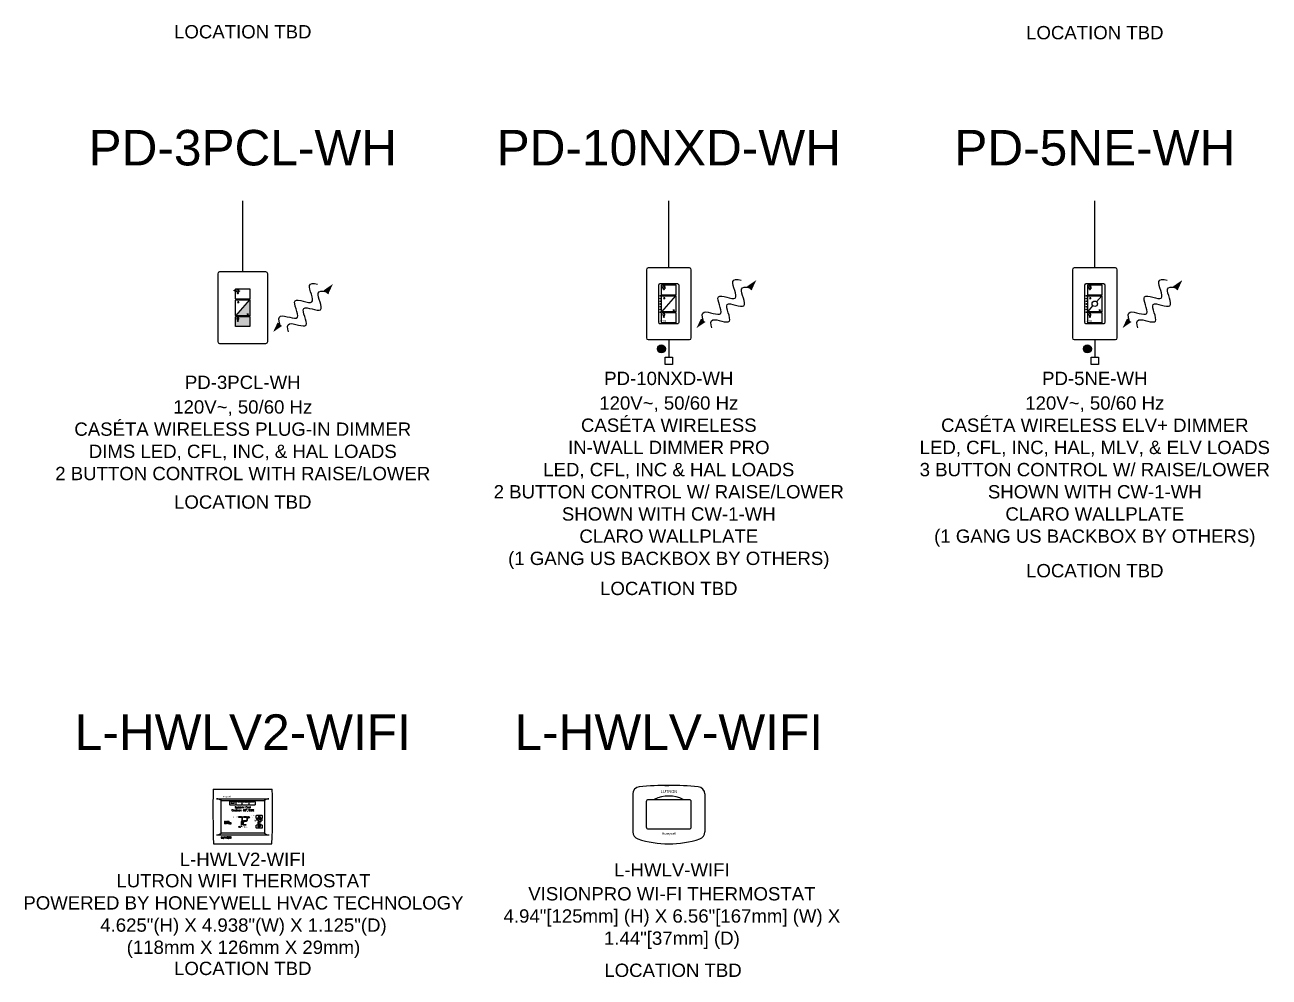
# Model space of a CAD drawing. Header units: inches. Extents: x 0.3 to 10.2, y 0.6 to 15.1.
# Drawn here: x 0.68 to 9.44, y 0.64 to 7.34 of the extents above; entities that cross this region are included whole.
import ezdxf
from ezdxf.enums import TextEntityAlignment as Align

# ---------------------------------------------------------------- set-up
doc = ezdxf.new("R2010")
doc.units = ezdxf.units.IN
doc.header["$MEASUREMENT"] = 0
for name, color, linetype in [('Device', 7, 'Continuous'), ('Lutron_Description', 7, 'Continuous'), ('Lutron_Location', 5, 'Continuous'), ('Lutron_Part_Number', 1, 'Continuous'), ('Lutron_Wiring', 7, 'Continuous'), ('TITLE_BLOCK', 7, 'Continuous')]:
    doc.layers.add(name, color=color, linetype=linetype)
doc.styles.add('_ARIAL', font='arial.ttf', dxfattribs={"height": 0.09375})
doc.styles.add('ARIAL', font='arial.ttf')
doc.styles.add('ROMAND', font='romand__.ttf')

# ---------------------------------------------------------------- blocks, each defined once
blk = doc.blocks.new('Talking-Listening')
at = {"layer": 'Device'}
for points in [[(0.3965, 0.1244), (0.4587, 0.1669), (0.4274, 0.0993)], [(0.0999, -0.1287), (0.0377, -0.1712), (0.069, -0.1036)]]:
    blk.add_hatch(color=256, dxfattribs=at).paths.add_polyline_path(points)
blk.add_line((0.3964, 0.1243), (0.4274, 0.0994))
for points in [[(0.0844, -0.1162), (0.0755, -0.0867), (0.0706, -0.0272), (0.2697, -0.1258), (0.1279, 0.1096), (0.3714, -0.0178), (0.261, 0.175), (0.3207, 0.1737), (0.3507, 0.1665)], [(0.1457, -0.1708), (0.1367, -0.1414), (0.1319, -0.0819), (0.331, -0.1805), (0.1892, 0.0549), (0.4326, -0.0725), (0.3223, 0.1203), (0.382, 0.119), (0.412, 0.1118)]]:
    blk.add_open_spline(points, degree=3, knots=[0.0449363, 0.0449363, 0.0449363, 0.0449363, 0.1179439, 0.2358877, 0.3538316, 0.4717754, 0.5897193, 0.6627269, 0.6627269, 0.6627269, 0.6627269], dxfattribs=at)
blk = doc.blocks.new('*U124')
blk.add_circle((0, 0), 0.00248)
blk = doc.blocks.new('*U123')
at = {"layer": 'Device', "color": 0, "linetype": 'ByBlock', "lineweight": -2}
for p in [(0, 0.114), (0, 0.095), (0, 0.076), (0, 0.057), (0, 0.038), (0, 0.019), (0, 0)]:
    blk.add_blockref('*U124', p, dxfattribs=at)
blk = doc.blocks.new('WireTypeBlock InputPower')
blk.add_lwpolyline([(0.04, 0.03), (0.04, 0.11), (-0.04, 0.11), (-0.04, 0.03)], close=True)
blk = doc.blocks.new('2#12AWG')
at = {"linetype": 'Continuous'}
h = blk.add_hatch(color=7, dxfattribs=at)
edge = h.paths.add_edge_path()
edge.add_arc((0, 0.079), 0.0494, 0, 360)
at = {"color": 7}
blk.add_circle((0, 0.079), 0.0541, dxfattribs=at)
blk = doc.blocks.new('*U127')
blk.add_circle((0, 0), 0.00248)
blk = doc.blocks.new('*U126')
at = {"layer": 'Device', "color": 0, "linetype": 'ByBlock', "lineweight": -2}
for p in [(0, 0.114), (0, 0.095), (0, 0.076), (0, 0.057), (0, 0.038), (0, 0.019), (0, 0)]:
    blk.add_blockref('*U127', p, dxfattribs=at)

msp = doc.modelspace()

# ---------------------------------------------------------------- hatches: boundary and pattern name
at = {"layer": 'Device'}
h = msp.add_hatch(color=8, dxfattribs=at)
h.dxf.hatch_style = 1
h.paths.add_polyline_path([(2.2603, 5.4072, 0.214888), (2.2596, 5.4088), (2.1605, 5.2967, 0.198912), (2.162, 5.2961), (2.2582, 5.2961, 0.414214), (2.2603, 5.2982)])
h.paths.add_polyline_path([(2.2416, 5.3106), (2.2513, 5.3106), (2.2465, 5.3008)], flags=0)
h.paths.add_polyline_path([(2.2513, 5.3106), (2.2416, 5.3106), (2.2465, 5.3008)], flags=16)
h.paths.add_polyline_path([(2.2603, 5.2898, 0.414214), (2.2582, 5.2919), (2.162, 5.2919, 0.414214), (2.1599, 5.2898), (2.1599, 5.2217, 0.414214), (2.162, 5.2195), (2.2582, 5.2195, 0.414214), (2.2603, 5.2217)])
h.paths.add_polyline_path([(2.1734, 5.2601), (2.1771, 5.2601), (2.1771, 5.261), (2.1734, 5.261)], flags=16)
h.paths.add_polyline_path([(2.1786, 5.2691), (2.1786, 5.2625, -0.414214), (2.1772, 5.2611), (2.1734, 5.2611, -0.414214), (2.172, 5.2625), (2.172, 5.2691, -4.267074)], flags=16)
h.paths.add_polyline_path([(2.1771, 5.26), (2.1771, 5.259), (2.1771, 5.258), (2.1765, 5.258, -1), (2.1741, 5.258), (2.1734, 5.258), (2.1734, 5.2589), (2.1734, 5.26)], flags=16)
h.paths.add_polyline_path([(2.172, 5.2691), (2.172, 5.2625, 0.414214), (2.1734, 5.2611), (2.1772, 5.2611, 0.414214), (2.1786, 5.2625), (2.1786, 5.2691, 4.267074)], flags=0)
h = msp.add_hatch(color=8, dxfattribs=at)
h.dxf.hatch_style = 1
h.paths.add_polyline_path([(2.2513, 5.3106), (2.2416, 5.3106), (2.2465, 5.3008)])
h.paths.add_polyline_path([(2.172, 5.2691), (2.172, 5.2625, 0.414214), (2.1734, 5.2611), (2.1772, 5.2611, 0.414214), (2.1786, 5.2625), (2.1786, 5.2691, 4.267074)])
h.paths.add_polyline_path([(2.1771, 5.261), (2.1734, 5.261), (2.1734, 5.2601), (2.1771, 5.2601)])
h.paths.add_polyline_path([(2.1771, 5.26), (2.1734, 5.26), (2.1734, 5.259), (2.1771, 5.259)])
h.paths.add_polyline_path([(2.1771, 5.2589), (2.1734, 5.2589), (2.1734, 5.258), (2.1771, 5.258)])
h.paths.add_polyline_path([(2.1765, 5.258), (2.1741, 5.258, 1)])

# ---------------------------------------------------------------- linework, layer by layer
msp.add_lwpolyline([(2.2101, 5.6049), (2.2101, 6.1049)])
at = {"layer": 'Device', "color": 7}
for p, q in [((5.0521, 5.6199), (5.0521, 5.1416)), ((5.0521, 5.6199), (5.0521, 5.6199)), ((5.3551, 5.6327), (5.065, 5.6327)), ((5.368, 5.1416), (5.368, 5.6201)), ((8.0521, 5.6199), (8.0521, 5.1416)), ((8.0521, 5.6199), (8.0521, 5.6199)), ((8.3551, 5.6327), (8.065, 5.6327)), ((8.368, 5.1416), (8.368, 5.6201)), ((2.0337, 5.5921), (2.0337, 5.1138)), ((2.0337, 5.5921), (2.0337, 5.5921)), ((2.3736, 5.6049), (2.0465, 5.6049)), ((2.3864, 5.1138), (2.3864, 5.5923)), ((2.0465, 5.101), (2.3736, 5.101)), ((5.065, 5.1288), (5.3551, 5.1288)), ((8.065, 5.1288), (8.3551, 5.1288)), ((2.0583, 1.6267), (2.0583, 1.6163)), ((2.0611, 1.6268), (2.0585, 1.6268)), ((2.0585, 1.6161), (2.0672, 1.6161)), ((2.0612, 1.6186), (2.0612, 1.6267)), ((2.0672, 1.6184), (2.0614, 1.6184)), ((2.0673, 1.6163), (2.0673, 1.6183)), ((2.0674, 1.6267), (2.0674, 1.62)), ((2.0675, 1.6268), (2.0701, 1.6268)), ((2.0703, 1.6267), (2.0703, 1.6201)), ((2.0763, 1.6267), (2.0763, 1.6201)), ((2.0791, 1.6268), (2.0765, 1.6268)), ((2.0792, 1.6267), (2.0792, 1.62)), ((2.0798, 1.6247), (2.0798, 1.6266)), ((2.08, 1.6268), (2.0908, 1.6268)), ((2.0838, 1.6245), (2.08, 1.6245)), ((2.0839, 1.6163), (2.0839, 1.6244)), ((2.0867, 1.6162), (2.0841, 1.6162)), ((2.0868, 1.6244), (2.0868, 1.6163)), ((2.0908, 1.6245), (2.087, 1.6245)), ((2.0909, 1.6266), (2.0909, 1.6247)), ((2.0915, 1.6267), (2.0915, 1.6163)), ((2.0916, 1.6268), (2.0991, 1.6268)), ((2.0916, 1.6162), (2.0941, 1.6162)), ((2.0941, 1.6245), (2.0941, 1.6223)), ((2.0942, 1.6163), (2.0942, 1.6201)), ((2.0981, 1.6246), (2.0943, 1.6246)), ((2.0943, 1.6221), (2.0983, 1.6221)), ((2.0943, 1.6203), (2.0987, 1.6203)), ((2.101, 1.6162), (2.103, 1.6162)), ((2.1173, 1.6266), (2.1173, 1.6163)), ((2.1205, 1.6268), (2.1174, 1.6268)), ((2.1174, 1.6162), (2.12, 1.6162)), ((2.1201, 1.6163), (2.1201, 1.6225)), ((2.1204, 1.6226), (2.1256, 1.6162)), ((2.1258, 1.6202), (2.1206, 1.6267)), ((2.1257, 1.6162), (2.1289, 1.6162)), ((2.1261, 1.6267), (2.1261, 1.6203)), ((2.1289, 1.6268), (2.1262, 1.6268)), ((2.129, 1.6163), (2.129, 1.6267))]:
    msp.add_line(p, q, dxfattribs=at)
at = {"layer": 'Device'}
for p, q in [((5.1605, 5.3245), (5.2596, 5.4366)), ((8.2228, 5.3949), (8.2596, 5.4366)), ((2.1605, 5.2967), (2.2596, 5.4088)), ((2.1781, 5.3999), (2.1732, 5.3902)), ((2.1732, 5.3902), (2.183, 5.3902)), ((2.1781, 5.3999), (2.183, 5.3902)), ((5.1781, 5.4277), (5.1733, 5.418)), ((5.1733, 5.418), (5.183, 5.418)), ((5.1781, 5.4277), (5.183, 5.418)), ((8.1605, 5.3245), (8.1973, 5.3661)), ((8.1781, 5.4277), (8.1733, 5.418)), ((8.1733, 5.418), (8.183, 5.418)), ((8.1781, 5.4277), (8.183, 5.418)), ((2.2465, 5.3008), (2.2416, 5.3106)), ((2.2416, 5.3106), (2.2513, 5.3106)), ((2.2465, 5.3008), (2.2513, 5.3106)), ((5.2465, 5.3286), (5.2416, 5.3384)), ((5.2416, 5.3384), (5.2513, 5.3384)), ((5.2465, 5.3286), (5.2513, 5.3384)), ((8.2465, 5.3286), (8.2416, 5.3384)), ((8.2416, 5.3384), (8.2513, 5.3384)), ((8.2465, 5.3286), (8.2513, 5.3384)), ((5.1784, 5.2473), (5.1784, 5.2392)), ((5.2418, 5.2473), (5.2418, 5.2392)), ((8.1784, 5.2473), (8.1784, 5.2392)), ((8.2418, 5.2473), (8.2418, 5.2392)), ((4.9561, 1.9283), (4.9561, 1.6609)), ((5.1831, 1.9892), (5.2101, 1.9893)), ((5.464, 1.9283), (5.464, 1.6609))]:
    msp.add_line(p, q, dxfattribs=at)
for points in [[(5.1491, 5.5225), (5.2712, 5.5225, -0.414214), (5.2797, 5.514), (5.2797, 5.2478, -0.414214), (5.2712, 5.2392), (5.1491, 5.2392, -0.414214), (5.1405, 5.2478), (5.1405, 5.514, -0.414214)], [(8.1491, 5.5225), (8.2712, 5.5225, -0.414214), (8.2797, 5.514), (8.2797, 5.2478, -0.414214), (8.2712, 5.2392), (8.1491, 5.2392, -0.414214), (8.1405, 5.2478), (8.1405, 5.514, -0.414214)], [(2.162, 5.4866), (2.2582, 5.4866, -0.414214), (2.2603, 5.4844), (2.2603, 5.4153, -0.414214), (2.2582, 5.4131), (2.162, 5.4131, -0.414214), (2.1599, 5.4153), (2.1599, 5.4844, -0.414214)], [(2.172, 5.4638), (2.172, 5.4572, 0.414214), (2.1734, 5.4557), (2.1772, 5.4557, 0.414214), (2.1786, 5.4572), (2.1786, 5.4638, 4.267074)], [(5.162, 5.5144), (5.2582, 5.5144, -0.414214), (5.2604, 5.5122), (5.2604, 5.4431, -0.414214), (5.2582, 5.4409), (5.162, 5.4409, -0.414214), (5.1599, 5.4431), (5.1599, 5.5122, -0.414214)], [(5.162, 5.4371), (5.2582, 5.4371, -0.414214), (5.2604, 5.435), (5.2604, 5.326, -0.414214), (5.2582, 5.3239), (5.162, 5.3239, -0.414214), (5.1599, 5.326), (5.1599, 5.435, -0.414214)], [(5.172, 5.4916), (5.172, 5.485, 0.414214), (5.1734, 5.4835), (5.1772, 5.4835, 0.414214), (5.1786, 5.485), (5.1786, 5.4916, 4.267074)], [(8.162, 5.5144), (8.2582, 5.5144, -0.414214), (8.2604, 5.5122), (8.2604, 5.4431, -0.414214), (8.2582, 5.4409), (8.162, 5.4409, -0.414214), (8.1599, 5.4431), (8.1599, 5.5122, -0.414214)], [(8.162, 5.4371), (8.2582, 5.4371, -0.414214), (8.2604, 5.435), (8.2604, 5.326, -0.414214), (8.2582, 5.3239), (8.162, 5.3239, -0.414214), (8.1599, 5.326), (8.1599, 5.435, -0.414214)], [(8.172, 5.4916), (8.172, 5.485, 0.414214), (8.1734, 5.4835), (8.1772, 5.4835, 0.414214), (8.1786, 5.485), (8.1786, 5.4916, 4.267074)], [(2.162, 5.4093), (2.2582, 5.4093, -0.414214), (2.2603, 5.4072), (2.2603, 5.2982, -0.414214), (2.2582, 5.2961), (2.162, 5.2961, -0.414214), (2.1599, 5.2982), (2.1599, 5.4072, -0.414214)], [(2.162, 5.2919), (2.2582, 5.2919, -0.414214), (2.2603, 5.2898), (2.2603, 5.2217, -0.414214), (2.2582, 5.2195), (2.162, 5.2195, -0.414214), (2.1599, 5.2217), (2.1599, 5.2898, -0.414214)], [(2.172, 5.2691), (2.172, 5.2625, 0.414214), (2.1734, 5.2611), (2.1772, 5.2611, 0.414214), (2.1786, 5.2625), (2.1786, 5.2691, 4.267074)], [(5.162, 5.3197), (5.2582, 5.3197, -0.414214), (5.2604, 5.3176), (5.2604, 5.2495, -0.414214), (5.2582, 5.2473), (5.162, 5.2473, -0.414214), (5.1599, 5.2495), (5.1599, 5.3176, -0.414214)], [(5.172, 5.2969), (5.172, 5.2903, 0.414214), (5.1734, 5.2889), (5.1772, 5.2889, 0.414214), (5.1786, 5.2903), (5.1786, 5.2969, 4.267074)], [(8.162, 5.3197), (8.2582, 5.3197, -0.414214), (8.2604, 5.3176), (8.2604, 5.2495, -0.414214), (8.2582, 5.2473), (8.162, 5.2473, -0.414214), (8.1599, 5.2495), (8.1599, 5.3176, -0.414214)], [(8.172, 5.2969), (8.172, 5.2903, 0.414214), (8.1734, 5.2889), (8.1772, 5.2889, 0.414214), (8.1786, 5.2903), (8.1786, 5.2969, 4.267074)], [(2.1236, 1.8766), (2.156, 1.8766, -0.414214), (2.1611, 1.8715), (2.1611, 1.8548, -0.414214), (2.156, 1.8497), (2.1236, 1.8497, -0.414214), (2.1186, 1.8548), (2.1186, 1.8715, -0.414214)], [(2.1691, 1.8766), (2.1988, 1.8766, -0.414214), (2.2039, 1.8715), (2.2039, 1.8548, -0.414214), (2.1988, 1.8497), (2.1691, 1.8497, -0.414214), (2.164, 1.8548), (2.164, 1.8715, -0.414214)], [(2.212, 1.8766), (2.2473, 1.8766, -0.414214), (2.2523, 1.8715), (2.2523, 1.8548, -0.414214), (2.2473, 1.8497), (2.212, 1.8497, -0.414214), (2.2069, 1.8548), (2.2069, 1.8715, -0.414214)], [(2.2602, 1.8766), (2.2926, 1.8766, -0.414214), (2.2976, 1.8715), (2.2976, 1.8548, -0.414214), (2.2926, 1.8497), (2.2602, 1.8497, -0.414214), (2.2551, 1.8548), (2.2551, 1.8715, -0.414214)], [(5.0684, 1.8906), (5.3518, 1.8906, -0.414214), (5.3659, 1.8765), (5.3659, 1.6939, -0.414214), (5.3518, 1.6798), (5.0684, 1.6798, -0.414214), (5.0542, 1.6939), (5.0542, 1.8765, -0.414214)], [(2.31, 1.7791), (2.3424, 1.7791, -0.414214), (2.3474, 1.774), (2.3474, 1.7601, -0.414214), (2.3424, 1.7551), (2.31, 1.7551, -0.414214), (2.3049, 1.7601), (2.3049, 1.774, -0.414214)], [(2.31, 1.7113), (2.3424, 1.7113, -0.414214), (2.3474, 1.7063), (2.3474, 1.6923, -0.414214), (2.3424, 1.6873), (2.31, 1.6873, -0.414214), (2.3049, 1.6923), (2.3049, 1.7063, -0.414214)]]:
    msp.add_lwpolyline(points, format="xyb", close=True, dxfattribs=at)
for points in [[(2.1628, 5.4702), (2.1628, 5.4707), (2.1666, 5.4707), (2.1666, 5.4702)], [(2.1666, 5.4614), (2.1662, 5.4618), (2.1689, 5.4645), (2.1693, 5.4641)], [(2.1702, 5.4819), (2.1708, 5.4821), (2.1722, 5.4786), (2.1717, 5.4784)], [(2.1734, 5.4556), (2.1771, 5.4556), (2.1771, 5.4547), (2.1734, 5.4547)], [(2.1734, 5.4546), (2.1771, 5.4546), (2.1771, 5.4537), (2.1734, 5.4537)], [(2.1734, 5.4536), (2.1771, 5.4536), (2.1771, 5.4526), (2.1734, 5.4526)], [(2.1798, 5.4821), (2.1803, 5.4819), (2.1789, 5.4784), (2.1784, 5.4786)], [(2.1843, 5.4618), (2.1839, 5.4614), (2.1813, 5.4641), (2.1817, 5.4645)], [(2.1878, 5.4707), (2.1878, 5.4702), (2.184, 5.4702), (2.184, 5.4707)], [(5.1628, 5.498), (5.1628, 5.4985), (5.1666, 5.4985), (5.1666, 5.498)], [(5.1667, 5.4892), (5.1663, 5.4896), (5.1689, 5.4923), (5.1693, 5.4919)], [(5.1702, 5.5097), (5.1708, 5.5099), (5.1722, 5.5064), (5.1717, 5.5062)], [(5.1734, 5.4834), (5.1771, 5.4834), (5.1771, 5.4825), (5.1734, 5.4825)], [(5.1734, 5.4824), (5.1771, 5.4824), (5.1771, 5.4815), (5.1734, 5.4815)], [(5.1734, 5.4814), (5.1771, 5.4814), (5.1771, 5.4804), (5.1734, 5.4804)], [(5.1798, 5.5099), (5.1803, 5.5097), (5.1789, 5.5062), (5.1784, 5.5064)], [(5.1843, 5.4896), (5.1839, 5.4892), (5.1813, 5.4919), (5.1817, 5.4923)], [(5.1878, 5.4985), (5.1878, 5.498), (5.184, 5.498), (5.184, 5.4985)], [(8.1628, 5.498), (8.1628, 5.4985), (8.1666, 5.4985), (8.1666, 5.498)], [(8.1667, 5.4892), (8.1663, 5.4896), (8.1689, 5.4923), (8.1693, 5.4919)], [(8.1702, 5.5097), (8.1708, 5.5099), (8.1722, 5.5064), (8.1717, 5.5062)], [(8.1734, 5.4834), (8.1771, 5.4834), (8.1771, 5.4825), (8.1734, 5.4825)], [(8.1734, 5.4824), (8.1771, 5.4824), (8.1771, 5.4815), (8.1734, 5.4815)], [(8.1734, 5.4814), (8.1771, 5.4814), (8.1771, 5.4804), (8.1734, 5.4804)], [(8.1798, 5.5099), (8.1803, 5.5097), (8.1789, 5.5062), (8.1784, 5.5064)], [(8.1843, 5.4896), (8.1839, 5.4892), (8.1813, 5.4919), (8.1817, 5.4923)], [(8.1878, 5.4985), (8.1878, 5.498), (8.184, 5.498), (8.184, 5.4985)], [(2.1734, 5.261), (2.1771, 5.261), (2.1771, 5.2601), (2.1734, 5.2601)], [(2.1734, 5.26), (2.1771, 5.26), (2.1771, 5.259), (2.1734, 5.259)], [(2.1734, 5.2589), (2.1771, 5.2589), (2.1771, 5.258), (2.1734, 5.258)], [(5.1734, 5.2888), (5.1771, 5.2888), (5.1771, 5.2879), (5.1734, 5.2879)], [(5.1734, 5.2878), (5.1771, 5.2878), (5.1771, 5.2868), (5.1734, 5.2868)], [(5.1734, 5.2867), (5.1771, 5.2867), (5.1771, 5.2858), (5.1734, 5.2858)], [(8.1734, 5.2888), (8.1771, 5.2888), (8.1771, 5.2879), (8.1734, 5.2879)], [(8.1734, 5.2878), (8.1771, 5.2878), (8.1771, 5.2868), (8.1734, 5.2868)], [(8.1734, 5.2867), (8.1771, 5.2867), (8.1771, 5.2858), (8.1734, 5.2858)], [(2.0575, 1.8834), (2.3626, 1.8834), (2.3626, 1.6535), (2.0575, 1.6535)], [(2.3262, 1.7739), (2.3153, 1.763), (2.3371, 1.763)], [(2.0915, 1.7294), (2.0933, 1.7294), (2.0933, 1.7276), (2.0915, 1.7276)], [(2.0915, 1.7266), (2.0933, 1.7266), (2.0933, 1.7247), (2.0915, 1.7247)], [(2.1069, 1.7372), (2.1122, 1.7372), (2.1122, 1.7349), (2.1069, 1.7349)], [(2.1069, 1.7215), (2.1122, 1.7215), (2.1122, 1.7192), (2.1069, 1.7192)], [(2.3262, 1.6924), (2.3153, 1.7034), (2.3371, 1.7034)]]:
    msp.add_lwpolyline(points, close=True, dxfattribs=at)
for points in [[(2.0022, 1.9631), (2.418, 1.9631)], [(2.0255, 1.8952), (2.3946, 1.8952)], [(2.1792, 1.7673), (2.1839, 1.7694), (2.2016, 1.7694), (2.2016, 1.763), (2.183, 1.763), (2.1792, 1.7673)], [(2.2024, 1.7693), (2.2024, 1.7391), (2.2075, 1.7443), (2.2075, 1.7644), (2.2024, 1.7693)], [(2.2148, 1.7673), (2.2194, 1.7694), (2.2372, 1.7694), (2.2372, 1.763), (2.2186, 1.763), (2.2148, 1.7673)], [(2.2386, 1.7693), (2.2386, 1.7391), (2.2437, 1.7443), (2.2437, 1.7644), (2.2386, 1.7693)], [(2.0817, 1.7354), (2.0817, 1.7283), (2.083, 1.7296), (2.083, 1.7342), (2.0817, 1.7354)], [(2.0817, 1.7275), (2.0817, 1.7204), (2.083, 1.7217), (2.083, 1.7263), (2.0817, 1.7275)], [(2.0887, 1.7369), (2.0887, 1.7345), (2.0831, 1.7345), (2.0824, 1.7356), (2.0831, 1.7368), (2.0887, 1.7369)], [(2.0887, 1.7292), (2.0887, 1.7268), (2.0831, 1.7268), (2.0824, 1.7279), (2.0831, 1.7291), (2.0887, 1.7292)], [(2.0887, 1.7215), (2.0887, 1.7191), (2.0831, 1.7191), (2.0824, 1.7202), (2.0831, 1.7214), (2.0887, 1.7215)], [(2.089, 1.7275), (2.089, 1.7204), (2.0903, 1.7217), (2.0903, 1.7263), (2.089, 1.7275)], [(2.101, 1.7214), (2.101, 1.7189), (2.0954, 1.7189), (2.0947, 1.7201), (2.0954, 1.7213), (2.101, 1.7214)], [(2.1013, 1.729), (2.1013, 1.7266), (2.0956, 1.7266), (2.095, 1.7277), (2.0957, 1.7289), (2.1013, 1.729)], [(2.1018, 1.7369), (2.1018, 1.7345), (2.0961, 1.7345), (2.0955, 1.7356), (2.0962, 1.7368), (2.1018, 1.7369)], [(2.1016, 1.7279), (2.1016, 1.7197), (2.1034, 1.721), (2.1034, 1.7268), (2.1016, 1.7279)], [(2.1022, 1.7368), (2.1022, 1.7286), (2.1039, 1.7299), (2.1039, 1.7357), (2.1022, 1.7368)], [(2.1065, 1.7368), (2.1065, 1.7286), (2.1047, 1.7299), (2.1047, 1.7357), (2.1065, 1.7368)], [(2.1065, 1.7279), (2.1065, 1.7196), (2.1047, 1.7209), (2.1047, 1.7267), (2.1065, 1.7279)], [(2.1125, 1.7368), (2.1125, 1.7286), (2.1142, 1.7299), (2.1142, 1.7357), (2.1125, 1.7368)], [(2.1125, 1.7279), (2.1125, 1.7196), (2.1142, 1.7209), (2.1142, 1.7267), (2.1125, 1.7279)], [(2.1172, 1.7166), (2.1172, 1.7253), (2.1181, 1.7253)], [(2.1182, 1.7195), (2.1182, 1.7166), (2.1172, 1.7166)], [(2.1182, 1.7238), (2.1182, 1.7207)], [(2.122, 1.7252), (2.122, 1.7191), (2.1228, 1.7191), (2.1228, 1.7238), (2.124, 1.7238), (2.124, 1.7192), (2.1253, 1.7192), (2.1253, 1.7239), (2.1268, 1.7239), (2.1268, 1.7191), (2.128, 1.7191), (2.128, 1.7252), (2.122, 1.7252)], [(2.2024, 1.7377), (2.1991, 1.7344), (2.1991, 1.7081), (2.2044, 1.7135), (2.2058, 1.7333), (2.2024, 1.7377)], [(2.2132, 1.7377), (2.2092, 1.7333), (2.2099, 1.7104), (2.2148, 1.7151), (2.2166, 1.7351), (2.2132, 1.7377)], [(2.2152, 1.7141), (2.2324, 1.7141), (2.2324, 1.7079), (2.2134, 1.7079), (2.2104, 1.7096), (2.2152, 1.7141)], [(2.2141, 1.739), (2.2172, 1.7421), (2.2353, 1.7421), (2.2373, 1.7386), (2.2353, 1.7352), (2.2175, 1.7352), (2.2141, 1.739)], [(2.3058, 1.7469), (2.3083, 1.7481), (2.3177, 1.7481), (2.3177, 1.7446), (2.3078, 1.7446), (2.3058, 1.7469)], [(2.3182, 1.7311), (2.3164, 1.7294), (2.3164, 1.7153), (2.3193, 1.7182), (2.32, 1.7288), (2.3182, 1.7311)], [(2.3182, 1.748), (2.3182, 1.7319), (2.3209, 1.7346), (2.3209, 1.7454), (2.3182, 1.748)], [(2.3239, 1.7311), (2.3218, 1.7288), (2.3222, 1.7165), (2.3248, 1.719), (2.3258, 1.7297), (2.3239, 1.7311)], [(2.325, 1.7185), (2.3342, 1.7185), (2.3342, 1.7152), (2.3241, 1.7152), (2.3225, 1.7161), (2.325, 1.7185)], [(2.3244, 1.7318), (2.3261, 1.7335), (2.3357, 1.7335), (2.3368, 1.7316), (2.3358, 1.7298), (2.3262, 1.7298), (2.3244, 1.7318)], [(2.3248, 1.7469), (2.3273, 1.7481), (2.3368, 1.7481), (2.3368, 1.7446), (2.3268, 1.7446), (2.3248, 1.7469)], [(2.3375, 1.748), (2.3375, 1.7319), (2.3403, 1.7346), (2.3403, 1.7454), (2.3375, 1.748)], [(2.0043, 1.5775), (2.4158, 1.5775)], [(2.0242, 1.64), (2.3959, 1.64)]]:
    msp.add_lwpolyline(points, dxfattribs=at)
for centre, radius in [((2.151, 5.4742), 0.00248), ((8.2101, 5.3806), 0.0192), ((2.2367, 1.8174), 0.00161), ((2.2512, 1.7635), 0.00518), ((2.2512, 1.7635), 0.00259), ((2.3443, 1.7449), 0.00276), ((2.3443, 1.7449), 0.00138)]:
    msp.add_circle(centre, radius, dxfattribs=at)
at = {"layer": 'Device', "color": 7}
for centre, radius, start, end in [((5.0652, 5.6196), 0.0131, 91.13584, 178.86416), ((5.3551, 5.6199), 0.0129, 0, 90), ((8.0652, 5.6196), 0.0131, 91.13584, 178.86416), ((8.3551, 5.6199), 0.0129, 0, 90), ((2.0468, 5.5918), 0.0131, 91.13584, 178.86416), ((2.3736, 5.5921), 0.0129, 0, 90), ((2.0465, 5.1138), 0.0129, 180, 270), ((2.3736, 5.1138), 0.0129, 270, 360), ((5.065, 5.1416), 0.0129, 180, 270), ((5.3551, 5.1416), 0.0129, 270, 360), ((8.065, 5.1416), 0.0129, 180, 270), ((8.3551, 5.1416), 0.0129, 270, 360), ((2.0585, 1.6267), 0.000146, 90, 180), ((2.0585, 1.6163), 0.000146, 180, 270), ((2.0611, 1.6267), 0.000146, 0, 90), ((2.0614, 1.6186), 0.000146, 180, 270), ((2.0672, 1.6183), 0.000146, 0, 90), ((2.0672, 1.6163), 0.000146, 270, 0), ((2.0675, 1.6267), 0.000146, 90, 180), ((2.0701, 1.6267), 0.000146, 0, 90), ((2.0765, 1.6267), 0.000146, 90, 180), ((2.0791, 1.6267), 0.000146, 0, 90), ((2.08, 1.6266), 0.000146, 90, 180), ((2.08, 1.6247), 0.000146, 180, 270), ((2.0838, 1.6244), 0.000146, 0, 90), ((2.0841, 1.6163), 0.000146, 180, 270), ((2.0867, 1.6163), 0.000146, 270, 0), ((2.087, 1.6244), 0.000146, 90, 180), ((2.0908, 1.6266), 0.000146, 0, 90), ((2.0908, 1.6247), 0.000146, 270, 0), ((2.0916, 1.6267), 0.000146, 90, 180), ((2.0916, 1.6163), 0.000146, 180, 270), ((2.0943, 1.6245), 0.000146, 90, 180), ((2.0943, 1.6223), 0.000146, 180, 270), ((2.0941, 1.6163), 0.000146, 270, 0), ((2.0943, 1.6201), 0.000146, 90, 180), ((2.103, 1.6163), 0.000146, 270, 35.2241), ((2.1174, 1.6266), 0.000146, 89.9663, 180), ((2.1174, 1.6163), 0.000146, 180, 270), ((2.12, 1.6163), 0.000146, 270, 0), ((2.1203, 1.6225), 0.000146, 39.36604, 180), ((2.1205, 1.6266), 0.000146, 38.82296, 89.9663), ((2.1257, 1.6163), 0.000146, 219.36604, 270), ((2.1259, 1.6203), 0.000146, 218.82296, 0), ((2.1262, 1.6267), 0.000146, 90, 180), ((2.1289, 1.6267), 0.000146, 0, 90), ((2.1289, 1.6163), 0.000146, 270, 0)]:
    msp.add_arc(centre, radius, start, end, dxfattribs=at)
at = {"layer": 'Device'}
for centre, radius, start, end in [((2.1753, 5.4526), 0.00119, 180, 0), ((5.1753, 5.4804), 0.00119, 180, 0), ((8.1753, 5.4804), 0.00119, 180, 0), ((2.1753, 5.258), 0.00119, 180, 0), ((5.1753, 5.2858), 0.00119, 180, 0), ((8.1753, 5.2858), 0.00119, 180, 0), ((7.9819, 1.8036), 5.9819, 178.47271, 182.16684), ((-3.5618, 1.8036), 5.9819, 357.83316, 1.52729), ((5.0072, 1.9283), 0.0511, 95.60363, 180), ((5.2101, -0.1388), 2.1281, 84.39637, 95.60363), ((5.4129, 1.9283), 0.0511, 0, 84.39637), ((2.0165, 1.8213), 0.0744, 56.55084, 83.02325), ((2.4037, 1.8213), 0.0744, 96.97675, 123.44916), ((5.2101, 1.6765), 0.2373, 64.45368, 115.54632), ((2.0258, 1.6837), 0.0437, 267.88444, 316.33664), ((2.3943, 1.6837), 0.0437, 223.66336, 272.11556), ((5.0072, 1.6609), 0.0511, 180, 251.8965), ((5.2101, 2.2813), 0.7038, 251.8965, 288.1035), ((5.4129, 1.6609), 0.0511, 288.1035, 0)]:
    msp.add_arc(centre, radius, start, end, dxfattribs=at)
for centre, major_axis, ratio, start_param, end_param in [((2.1191, 1.7224), (0, 0.00347), 0.512205, 2.574497, 6.875977), ((2.1191, 1.7222), (0, 0.00227), 0.548391, 2.346355, 7.078423)]:
    msp.add_ellipse(centre, major_axis=major_axis, ratio=ratio, start_param=start_param, end_param=end_param, dxfattribs=at)
at = {"layer": 'Device', "color": 7}
for points, knots in [([(2.0674, 1.62), (2.0674, 1.62), (2.0674, 1.6199), (2.0674, 1.6197), (2.0675, 1.6192), (2.0677, 1.6184), (2.0681, 1.6177), (2.0687, 1.6171), (2.0692, 1.6168), (2.0697, 1.6165), (2.0703, 1.6163), (2.0711, 1.6161), (2.072, 1.6159), (2.0727, 1.6159), (2.0732, 1.6159), (2.0733, 1.6159)], [0, 0, 0, 0, 0.000005749, 0.000097652, 0.000729351, 0.001421921, 0.002540229, 0.00319187, 0.003851477, 0.004216139, 0.004971467, 0.005659013, 0.006678598, 0.007690204, 0.008026061, 0.008026061, 0.008026061, 0.008026061]), ([(2.0703, 1.6201), (2.0703, 1.6199), (2.0703, 1.6196), (2.0705, 1.6191), (2.0708, 1.6187), (2.0712, 1.6184), (2.0716, 1.6183), (2.072, 1.6181), (2.0724, 1.6181), (2.0729, 1.618), (2.0731, 1.618), (2.0733, 1.618)], [0, 0, 0, 0, 0.000425684, 0.001095656, 0.001435591, 0.00198494, 0.002343506, 0.002737272, 0.003310732, 0.003590045, 0.004091294, 0.004091294, 0.004091294, 0.004091294]), ([(2.0763, 1.6201), (2.0763, 1.6199), (2.0763, 1.6196), (2.0761, 1.6191), (2.0758, 1.6187), (2.0754, 1.6184), (2.075, 1.6183), (2.0746, 1.6181), (2.0742, 1.6181), (2.0737, 1.618), (2.0735, 1.618), (2.0733, 1.618)], [0, 0, 0, 0, 0.000423457, 0.001099901, 0.001439836, 0.001989185, 0.002347751, 0.002741516, 0.003314977, 0.003594289, 0.004095539, 0.004095539, 0.004095539, 0.004095539]), ([(2.0792, 1.62), (2.0792, 1.62), (2.0792, 1.6199), (2.0792, 1.6197), (2.0791, 1.6192), (2.0789, 1.6184), (2.0785, 1.6177), (2.0779, 1.6171), (2.0774, 1.6168), (2.0769, 1.6165), (2.0763, 1.6163), (2.0755, 1.6161), (2.0747, 1.6159), (2.0739, 1.6159), (2.0734, 1.6159), (2.0733, 1.6159)], [0, 0, 0, 0, 0.000005749, 0.000097652, 0.000729351, 0.001421921, 0.002540229, 0.00319187, 0.003851477, 0.004216139, 0.004971467, 0.005659013, 0.006678598, 0.007690204, 0.008026061, 0.008026061, 0.008026061, 0.008026061]), ([(2.0981, 1.6246), (2.0981, 1.6246), (2.0983, 1.6246), (2.0986, 1.6246), (2.099, 1.6245), (2.0995, 1.6243), (2.0997, 1.6241), (2.0999, 1.6239), (2.0999, 1.6237), (2.0999, 1.6235), (2.0999, 1.6234), (2.0999, 1.6233)], [0, 0, 0, 0, 0.000031817, 0.000394534, 0.001056293, 0.001366139, 0.001754907, 0.002003485, 0.002197131, 0.002398198, 0.002526412, 0.002526412, 0.002526412, 0.002526412]), ([(2.0983, 1.6221), (2.0984, 1.6221), (2.0985, 1.6221), (2.0988, 1.6222), (2.0991, 1.6223), (2.0995, 1.6224), (2.0997, 1.6226), (2.0999, 1.6229), (2.0999, 1.6231), (2.0999, 1.6232), (2.0999, 1.6233), (2.0999, 1.6234)], [0, 0, 0, 0, 0.000195817, 0.000520705, 0.000865059, 0.001174904, 0.001563672, 0.001812251, 0.002005896, 0.002206963, 0.002335178, 0.002335178, 0.002335178, 0.002335178]), ([(2.0987, 1.6203), (2.0987, 1.6203), (2.0988, 1.6203), (2.099, 1.6203), (2.0992, 1.6202), (2.0994, 1.6201), (2.0996, 1.6199), (2.0997, 1.6197), (2.0998, 1.6194), (2.1, 1.6189), (2.1, 1.6185), (2.1001, 1.6179), (2.1002, 1.6175), (2.1003, 1.6171), (2.1004, 1.6169), (2.1005, 1.6166), (2.1006, 1.6164), (2.1008, 1.6163), (2.1009, 1.6162), (2.101, 1.6162), (2.101, 1.6162)], [0, 0, 0, 0, 0.000013386, 0.000283123, 0.000492322, 0.000727776, 0.000950571, 0.001261776, 0.00156049, 0.001912176, 0.002574237, 0.003003278, 0.003504242, 0.003822938, 0.004154791, 0.00439455, 0.004638157, 0.004906947, 0.005069086, 0.005150034, 0.005150034, 0.005150034, 0.005150034]), ([(2.1006, 1.6214), (2.1009, 1.6214), (2.1014, 1.6216), (2.102, 1.622), (2.1025, 1.6226), (2.1027, 1.6231), (2.1029, 1.6236), (2.1028, 1.6242), (2.1028, 1.6248), (2.1026, 1.6255), (2.1021, 1.626), (2.1016, 1.6263), (2.1011, 1.6266), (2.1006, 1.6267), (2.0999, 1.6268), (2.0994, 1.6268), (2.0991, 1.6268)], [0, 0, 0, 0, 0.000670864, 0.001651667, 0.002301281, 0.002829094, 0.003416905, 0.003830453, 0.004516184, 0.005158232, 0.00595962, 0.006485262, 0.006988699, 0.007530346, 0.00818271, 0.009098597, 0.009098597, 0.009098597, 0.009098597]), ([(2.1006, 1.6214), (2.1008, 1.6213), (2.1011, 1.6213), (2.1016, 1.6211), (2.1019, 1.6208), (2.1021, 1.6204), (2.1023, 1.6199), (2.1024, 1.6194), (2.1025, 1.6189), (2.1026, 1.6183), (2.1026, 1.6178), (2.1027, 1.6173), (2.1028, 1.617), (2.1029, 1.6167), (2.103, 1.6165), (2.1031, 1.6164), (2.1031, 1.6164)], [0, 0, 0, 0, 0.0165497, 0.0354249, 0.0480377, 0.0653489, 0.0828229, 0.0976048, 0.1184846, 0.1362032, 0.1569467, 0.1736233, 0.1854068, 0.1967761, 0.204793, 0.2068701, 0.2068701, 0.2068701, 0.2068701]), ([(2.1098, 1.6271), (2.1098, 1.6271), (2.1095, 1.6271), (2.1089, 1.6271), (2.108, 1.627), (2.1071, 1.6268), (2.1061, 1.6264), (2.1052, 1.6259), (2.1044, 1.6252), (2.1037, 1.6243), (2.1033, 1.6233), (2.1031, 1.6222), (2.1031, 1.6211), (2.1033, 1.62), (2.1036, 1.619), (2.1043, 1.6181), (2.105, 1.6174), (2.1058, 1.6168), (2.1067, 1.6164), (2.1077, 1.6161), (2.1087, 1.6159), (2.1095, 1.6159), (2.1098, 1.6159)], [0, 0, 0, 0, 0.00003571, 0.00085822, 0.00178589, 0.00272486, 0.00383222, 0.00497636, 0.00589569, 0.00692419, 0.00815234, 0.00917836, 0.01040886, 0.01121914, 0.0124981, 0.01355643, 0.01455247, 0.01547733, 0.01654533, 0.01753925, 0.01867439, 0.01970243, 0.01970243, 0.01970243, 0.01970243]), ([(2.1098, 1.625), (2.1098, 1.625), (2.1096, 1.625), (2.1091, 1.6249), (2.1084, 1.6248), (2.1078, 1.6245), (2.1073, 1.6241), (2.107, 1.6237), (2.1068, 1.6233), (2.1066, 1.6228), (2.1064, 1.6219), (2.1064, 1.6208), (2.1067, 1.6199), (2.107, 1.6193), (2.1074, 1.6188), (2.108, 1.6184), (2.1087, 1.6182), (2.1093, 1.6181), (2.1096, 1.6181), (2.1098, 1.6181)], [0, 0, 0, 0, 0.00004498, 0.00065478, 0.00146949, 0.00210716, 0.00271428, 0.00332646, 0.00360587, 0.00403967, 0.00492242, 0.00648891, 0.0072186, 0.00779492, 0.00840911, 0.00909509, 0.00991322, 0.0104947, 0.01099679, 0.01099679, 0.01099679, 0.01099679]), ([(2.1098, 1.6271), (2.1098, 1.6271), (2.1101, 1.6271), (2.1106, 1.6271), (2.1115, 1.627), (2.1124, 1.6268), (2.1134, 1.6264), (2.1143, 1.6259), (2.1151, 1.6252), (2.1158, 1.6243), (2.1162, 1.6233), (2.1164, 1.6222), (2.1164, 1.6211), (2.1162, 1.62), (2.1159, 1.619), (2.1152, 1.6181), (2.1145, 1.6174), (2.1137, 1.6168), (2.1128, 1.6164), (2.1118, 1.6161), (2.1108, 1.6159), (2.1101, 1.6159), (2.1098, 1.6159)], [0, 0, 0, 0, 0.00002738, 0.00073203, 0.00165971, 0.00259868, 0.00370603, 0.00485017, 0.00576951, 0.006798, 0.00802616, 0.00905218, 0.01028267, 0.01109296, 0.01237192, 0.01343024, 0.01442628, 0.01535114, 0.01641915, 0.01741306, 0.0185482, 0.01945009, 0.01945009, 0.01945009, 0.01945009]), ([(2.1098, 1.625), (2.1098, 1.625), (2.11, 1.625), (2.1105, 1.6249), (2.1112, 1.6248), (2.1118, 1.6245), (2.1123, 1.6241), (2.1126, 1.6237), (2.1128, 1.6233), (2.113, 1.6228), (2.1132, 1.6219), (2.1132, 1.6208), (2.113, 1.6199), (2.1127, 1.6193), (2.1122, 1.6188), (2.1116, 1.6184), (2.111, 1.6182), (2.1103, 1.6181), (2.11, 1.6181), (2.1098, 1.6181)], [0, 0, 0, 0, 0.00004503, 0.00065483, 0.00146953, 0.0021072, 0.00271433, 0.00332651, 0.00360591, 0.00403971, 0.00492246, 0.00648895, 0.00721864, 0.00779496, 0.00840916, 0.00909514, 0.00991326, 0.01049474, 0.01099683, 0.01099683, 0.01099683, 0.01099683])]:
    msp.add_open_spline(points, degree=3, knots=knots, dxfattribs=at)
at = {"layer": 'Lutron_Wiring'}
for p, q in [((5.2101, 5.6327), (5.2101, 6.1049)), ((8.2101, 5.6327), (8.2101, 6.1049))]:
    msp.add_line(p, q, dxfattribs=at)
for points in [[(5.2101, 5.1288), (5.2101, 5.0038)], [(8.2101, 5.1288), (8.2101, 5.0038)]]:
    msp.add_lwpolyline(points, dxfattribs=at)

# ---------------------------------------------------------------- block references
at = {"layer": 'Device'}
for name, p in [('Talking-Listening', (2.3864, 5.3531)), ('Talking-Listening', (5.368, 5.3809)), ('Talking-Listening', (8.368, 5.3809)), ('*U126', (5.1511, 5.3221)), ('*U123', (8.1511, 5.3221))]:
    msp.add_blockref(name, p, dxfattribs=at)
at = {"layer": 'Lutron_Wiring', "xscale": 0.516796875, "yscale": 0.516796875, "zscale": 0.516796875}
for p in [(5.1579, 5.0223), (8.1579, 5.0223)]:
    msp.add_blockref('2#12AWG', p, dxfattribs=at)
at = {"layer": 'Lutron_Wiring', "xscale": -0.625, "yscale": 0.625, "zscale": 0.625, "rotation": 270}
for p in [(5.1663, 4.9788), (8.1663, 4.9788)]:
    msp.add_blockref('WireTypeBlock InputPower', p, dxfattribs=at)

# ---------------------------------------------------------------- texts
at = {"insert": (2.2149, 1.3647), "char_height": 0.09375, "attachment_point": 2, "style": '_ARIAL'}
msp.add_mtext('LUTRON WIFI THERMOSTAT\\PPOWERED BY HONEYWELL HVAC TECHNOLOGY\\P4.625"(H) X 4.938"(W) X 1.125"(D)\\P(118mm X 126mm X 29mm)', dxfattribs=at)
at = {"layer": 'Device', "char_height": 0.0081, "attachment_point": 2, "style": 'ARIAL'}
for insert in [(5.1678, 5.2635), (8.1678, 5.2635)]:
    msp.add_mtext('LUTRON', dxfattribs=dict(at, insert=insert))
at = {"layer": 'Device'}
for s, width, gutter_width, insert, char_height, attachment_point, style in [('LUTRON', 0.227674, 0.6196, (5.1534, 1.9559), 0.02, 1, 'ARIAL'), ('{\\fBroadway|b0|i0|c0|p82;Honeywell}', 0.227674, 0.6196, (2.0593, 1.9165), 0.010685, 1, 'ARIAL'), ('{\\fArial Narrow|b0|i0|c0|p34;\\LHOME}', 0.036107, 0.4688, (2.1398, 1.8718), 0.006296, 2, '_ARIAL'), ('System: Cool\\POutdoor: 80 /55%', 0.209983, 0.4688, (2.2101, 1.8412), 0.012593, 2, 'ROMAND'), ('{\\fArial Narrow|b0|i0|c0|p34;FAN}', 0.023492, 0.4688, (2.184, 1.8718), 0.006296, 2, '_ARIAL'), ('{\\fArial Narrow|b0|i0|c0|p34;SYSTEM}', 0.033844, 0.4688, (2.2296, 1.8718), 0.006296, 2, '_ARIAL'), ('{\\fArial Narrow|b0|i0|c0|p34;MENU}', 0.023693, 0.4688, (2.2764, 1.8718), 0.006296, 2, '_ARIAL'), ('{\\fArial Narrow|b0|i0|c0|p34;INDOOR}', 0.033386, 0.4688, (2.1414, 1.7693), 0.006296, 1, '_ARIAL'), ('{\\fArial Narrow|b0|i0|c0|p34;Following\\P Schedule}', 0.036475, 0.4688, (2.2686, 1.7801), 0.006296, 1, '_ARIAL'), ('{\\H0.8273x;45\\H0.75x; \\fArial Narrow|b0|i0|c0|p34;Humidity}', 0.070543, 0.4688, (2.2101, 1.7019), 0.012593, 2, 'ROMAND'), ('%', 0.034223, 0.4688, (2.2022, 1.7022), 0.00521, 2, 'ROMAND'), ('{\\fArial Narrow|b0|i0|c0|p34;Set\\P To}', 0.021682, 0.4688, (2.2904, 1.7475), 0.006296, 1, '_ARIAL'), ('{\\fBroadway|b0|i0|c0|p82;Honeywell}', 0.227674, 0.6196, (5.1635, 1.6574), 0.015, 1, 'ARIAL')]:
    msp.add_mtext_dynamic_manual_height_columns(s, width=width, gutter_width=gutter_width, heights=[0], dxfattribs=dict(at, insert=insert, char_height=char_height, attachment_point=attachment_point, style=style))
at = {"layer": 'Lutron_Description', "char_height": 0.09375, "attachment_point": 2, "style": '_ARIAL'}
for s, insert in [('120V~, 50/60 Hz\\PCASÉTA WIRELESS \\PIN-WALL DIMMER PRO\\PLED, CFL, INC & HAL LOADS\\P2 BUTTON CONTROL W/ RAISE/LOWER\\PSHOWN WITH CW-1-WH \\PCLARO WALLPLATE\\P(1 GANG US BACKBOX BY OTHERS)', (5.2101, 4.7287)), ('120V~, 50/60 Hz\\PCASÉTA WIRELESS ELV+ DIMMER\\PLED, CFL, INC, HAL, MLV, & ELV LOADS\\P3 BUTTON CONTROL W/ RAISE/LOWER\\PSHOWN WITH CW-1-WH \\PCLARO WALLPLATE\\P(1 GANG US BACKBOX BY OTHERS)', (8.2101, 4.7287)), ('120V~, 50/60 Hz\\PCASÉTA WIRELESS PLUG-IN DIMMER\\PDIMS LED, CFL, INC, & HAL LOADS\\P2 BUTTON CONTROL WITH RAISE/LOWER', (2.21, 4.7009))]:
    msp.add_mtext(s, dxfattribs=dict(at, insert=insert))
at = {"layer": 'Lutron_Description', "insert": (5.2319, 1.2724), "char_height": 0.09375, "width": 3, "attachment_point": 2, "style": 'ARIAL'}
msp.add_mtext('VISIONPRO WI-FI THERMOSTAT\\P4.94"[125mm] (H) X 6.56"[167mm] (W) X 1.44"[37mm] (D)', dxfattribs=at)
at = {"layer": 'Lutron_Location'}
for style, p in [('ARIAL', (2.2101, 7.3433)), ('ARIAL', (8.2101, 7.3368)), ('ARIAL', (2.21, 4.0314)), ('ARIAL', (8.2101, 3.548)), ('ARIAL', (5.2101, 3.423)), ('_ARIAL', (2.2101, 0.7471)), ('_ARIAL', (5.2399, 0.7338))]:
    msp.add_text('LOCATION TBD', height=0.09375, dxfattribs=dict(at, style=style)).set_placement(p, align=Align.TOP_CENTER)
at = {"layer": 'Lutron_Part_Number'}
for s, style, p in [('PD-3PCL-WH', 'ARIAL', (2.21, 4.8743)), ('PD-10NXD-WH', 'ARIAL', (5.2101, 4.9021)), ('PD-5NE-WH', 'ARIAL', (8.2101, 4.9021)), ('L-HWLV2-WIFI', '_ARIAL', (2.2101, 1.515)), ('L-HWLV-WIFI', 'ARIAL', (5.2319, 1.4411))]:
    msp.add_text(s, height=0.09375, dxfattribs=dict(at, style=style)).set_placement(p, align=Align.TOP_CENTER)
at = {"layer": 'TITLE_BLOCK', "linetype": 'Continuous', "lineweight": 0, "style": 'ARIAL'}
for s, p in [('PD-3PCL-WH', (2.2101, 6.3549)), ('PD-10NXD-WH', (5.2101, 6.3549)), ('PD-5NE-WH', (8.2101, 6.3549)), ('L-HWLV2-WIFI', (2.2101, 2.2393)), ('L-HWLV-WIFI', (5.2101, 2.2393))]:
    msp.add_text(s, height=0.25, dxfattribs=at).set_placement(p, align=Align.CENTER)

doc.saveas('drawing.dxf')
